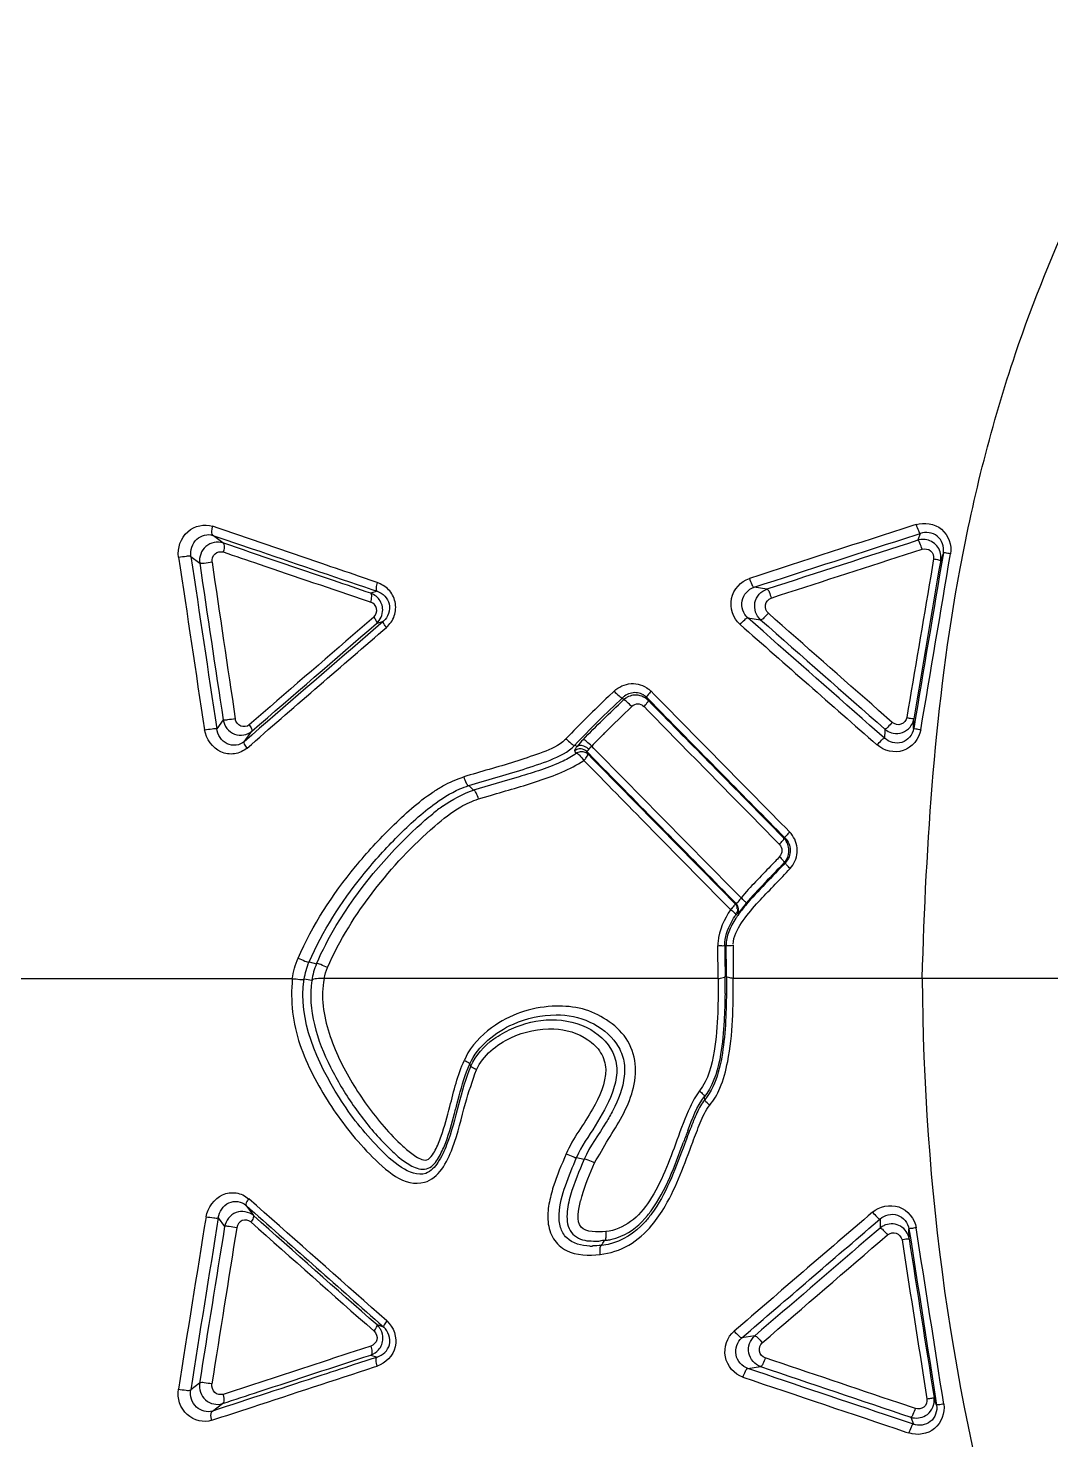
# Model space of a CAD drawing. Header units: millimetres. Extents: x 0 to 1173, y -4 to 841.
# Drawn here: x 353.63 to 362.77, y 709.37 to 721.99 of the extents above; entities that cross this region are included whole.
import ezdxf

# ---------------------------------------------------------------- set-up
doc = ezdxf.new("R2010")
doc.units = ezdxf.units.MM
doc.header["$LTSCALE"] = 65.395
doc.layers.get('0').update_dxf_attribs({"linetype": 'CONTINUOUS'})

msp = doc.modelspace()

# ---------------------------------------------------------------- linework, layer by layer
at = {"color": 7, "linetype": 'Continuous'}
for p, q in [((361.5646, 717.5516), (361.5376, 717.5429)), ((361.5646, 717.4596), (361.6031, 717.4721)), ((361.6031, 717.4721), (361.5805, 717.4104)), ((355.2861, 717.4505), (355.281, 717.4547)), ((355.369, 717.3869), (355.2861, 717.4505)), ((355.084, 717.2668), (355.1625, 717.2066)), ((361.4705, 717.2831), (361.6191, 717.3312)), ((361.7216, 717.2439), (361.6957, 717.0909)), ((361.8093, 717.2994), (361.7852, 717.2336)), ((356.7491, 717.0336), (356.5831, 717.0901)), ((356.7021, 716.9701), (356.7483, 716.9543)), ((360.2318, 716.9734), (360.1171, 716.9908)), ((356.6668, 716.866), (356.6908, 716.8578)), ((356.7483, 716.9543), (356.6909, 716.9368)), ((356.7177, 716.7237), (356.5933, 716.616)), ((360.0613, 716.7167), (360.1757, 716.6993)), ((356.8037, 716.686), (356.6648, 716.5659)), ((356.7433, 716.6676), (356.8037, 716.686)), ((356.799, 716.6032), (356.8312, 716.631)), ((358.866, 716.0616), (358.8165, 716.0143)), ((358.9409, 716.0016), (358.9479, 715.9876)), ((358.9696, 715.9984), (358.9502, 715.9829)), ((359.1618, 716.0001), (359.2948, 715.8648)), ((359.2243, 716.0324), (359.1974, 716.0597)), ((361.3527, 715.7815), (361.23, 715.8895)), ((355.3719, 715.804), (355.3145, 715.7253)), ((355.5602, 715.6091), (355.6285, 715.7027)), ((361.2839, 715.64), (361.1501, 715.7577)), ((361.2852, 715.709), (361.2839, 715.64)), ((361.2855, 715.7218), (361.2852, 715.709)), ((361.2855, 715.7218), (361.3032, 715.7087)), ((361.5437, 715.7262), (361.5454, 715.8137)), ((358.5144, 715.5778), (358.536, 715.5668)), ((358.6859, 715.5495), (358.6659, 715.5699)), ((358.5276, 715.5063), (358.516, 715.5258)), ((358.6213, 715.5215), (358.7663, 715.3737)), ((357.5668, 715.2162), (357.6099, 715.1748)), ((357.6547, 715.097), (357.7629, 715.1292)), ((360.3835, 714.7469), (360.2462, 714.8863)), ((360.3946, 714.7473), (360.3835, 714.7469)), ((360.3973, 714.7308), (360.3835, 714.747)), ((360.3866, 714.5273), (360.3941, 714.536)), ((360.3982, 714.5281), (360.3866, 714.5273)), ((359.7579, 714.2584), (359.9066, 714.1071)), ((359.9458, 714.1625), (359.9554, 714.1645)), ((359.9552, 714.0627), (359.9642, 714.0639)), ((359.7948, 713.6479), (359.7932, 713.7844)), ((359.8677, 713.7868), (359.8551, 713.7863)), ((356.1405, 713.6396), (356.2065, 713.623)), ((355.9898, 713.4891), (345.3664, 713.491)), ((359.7961, 713.4902), (356.2747, 713.4901)), ((359.8705, 713.5092), (359.8579, 713.5089)), ((361.6199, 713.491), (359.9294, 713.4909)), ((363.2009, 713.4912), (361.6199, 713.4912)), ((357.5593, 712.8253), (357.5276, 712.7604)), ((357.5855, 712.7076), (357.5768, 712.7275)), ((357.4608, 712.3629), (357.4813, 712.4416)), ((359.6939, 712.4631), (359.674, 712.4359)), ((359.6765, 712.4072), (359.674, 712.4359)), ((359.5162, 712.0646), (359.4829, 711.975)), ((358.5316, 711.8909), (358.5987, 711.8744)), ((355.5754, 711.4644), (355.6427, 711.3703)), ((355.3285, 711.3511), (355.3851, 711.272)), ((361.2199, 711.3205), (361.2431, 711.3404)), ((361.2431, 711.3404), (361.2436, 711.2719)), ((358.7769, 711.143), (358.78, 711.1478)), ((361.2437, 711.2591), (361.117, 711.1502)), ((361.2436, 711.2719), (361.2437, 711.259)), ((361.2616, 711.272), (361.2437, 711.2591)), ((361.5026, 711.1641), (361.5019, 711.2511)), ((358.8138, 711.1132), (358.7528, 711.1039)), ((356.8342, 710.4281), (356.6966, 710.5498)), ((356.8073, 710.3728), (356.747, 710.3923)), ((356.7638, 710.4113), (356.8073, 710.3728)), ((360.1229, 710.2946), (360.0085, 710.2782)), ((356.6925, 710.2035), (356.5424, 710.1546)), ((356.7486, 710.1053), (356.5829, 710.051)), ((356.6915, 710.1238), (356.7486, 710.1053)), ((356.7261, 710.0178), (356.7473, 710.0247)), ((360.0608, 710.0034), (360.1758, 710.0199)), ((361.6379, 709.8863), (361.6622, 709.7315)), ((355.1608, 709.872), (355.0816, 709.8126)), ((355.2763, 709.6221), (355.3656, 709.6893)), ((361.5588, 709.6454), (361.4118, 709.6949)), ((361.7491, 709.6754), (361.7257, 709.7418)), ((361.5411, 709.5048), (361.373, 709.5613)), ((361.5192, 709.5672), (361.5411, 709.5048)), ((361.4748, 709.4352), (361.501, 709.4263))]:
    msp.add_line(p, q, dxfattribs=at)
for centre, radius, start, end in [((361.6279, 717.2571), 0.1605, 97.48423, 107.17988), ((864.2297, 792.6309), 514.8029, 188.418808, 188.592636), ((860.8678, 792.111), 511.2914, 188.417346, 188.592012), ((803.4345, 783.0238), 452.9679, 188.35384, 188.532868), ((824.4141, 786.5166), 474.3426, 188.402019, 188.573322), ((356.6367, 716.7844), 0.1618, 60.55685, 70.42743), ((359.0348, 715.8981), 0.2292, 44.91282, 52.55223), ((359.0545, 715.8859), 0.1621, 125.49986, 134.46536), ((359.0616, 715.8616), 0.1649, 113.50914, 123.93296), ((361.3912, 715.84), 0.1565, 340.23735, 350.31276), ((359.1945, 715.0453), 0.8401, 136.15887, 141.62177), ((363.8513, 710.5943), 7.1865, 134.86295, 136.184), ((358.3577, 713.5872), 1.7708, 125.32013, 128.91775), ((360.2452, 714.6224), 0.2614, 34.5145, 43.42471), ((362.6951, 711.856), 3.4391, 137.146, 137.97323), ((360.8777, 713.4244), 1.1035, 145.18309, 146.70938), ((360.356, 713.7727), 0.5629, 175.0679, 178.89307), ((322.1989, 713.267), 37.6724, 0.36831, 0.79059), ((381.337, 713.4892), 21.4076, 179.19885, 179.63832), ((356.7323, 713.3937), 0.5736, 156.43257, 171.9272), ((341.0836, 713.4226), 18.7125, 0.20685, 0.69003), ((381.528, 713.488), 21.5987, 179.63821, 179.99261), ((350.2028, 713.4598), 9.6552, 359.38556, 0.29137), ((350.8933, 714.0432), 6.7789, 344.96429, 345.17164), ((346.1025, 715.3075), 11.7337, 345.19057, 345.46607), ((372.452, 707.2252), 13.826, 159.216, 159.67007), ((359.5947, 711.2459), 1.06, 163.27629, 165.92598), ((358.4103, 711.9911), 0.9761, 320.67825, 323.78155), ((784.6421, 641.6471), 435.0448, 170.778973, 170.984736), ((781.7428, 642.1312), 431.9959, 170.779598, 170.986257), ((361.3491, 711.1311), 0.1659, 109.93086, 121.83841), ((749.3322, 647.4842), 399.078, 170.802506, 171.006047), ((729.5594, 650.9682), 378.8938, 170.843615, 171.057505), ((358.7297, 711.6407), 0.4954, 275.82794, 279.06467), ((358.7279, 711.6524), 0.5073, 279.06422, 282.31613), ((358.7239, 711.669), 0.5243, 282.34841, 292.75704), ((358.6594, 711.7649), 0.6663, 269.18663, 271.16566), ((356.6399, 710.2731), 0.1603, 28.87955, 48.08354), ((361.5695, 709.7176), 0.1581, 359.17435, 8.82808)]:
    msp.add_arc(centre, radius, start, end, dxfattribs=at)
for points, knots in [([(361.9589, 717.157), (362.0801, 717.8083), (362.4855, 719.4161), (363.415, 721.3821), (364.5997, 722.974), (365.3106, 723.6716), (365.6986, 723.9765)], [0, 0, 0, 0, 0.2507344, 0.6257014, 0.8132046, 1, 1, 1, 1]), ([(354.9735, 717.2596), (354.9616, 717.3396), (355.0197, 717.5165), (355.2058, 717.562), (355.2765, 717.5363)], [0, 0, 0, 0, 0.5177399, 1, 1, 1, 1]), ([(355.084, 717.2669), (355.076, 717.3204), (355.1116, 717.4381), (355.2341, 717.4706), (355.2807, 717.4549)], [0, 0, 0, 0, 0.5237177, 1, 1, 1, 1]), ([(355.2765, 717.5363), (355.2736, 717.5274), (355.2676, 717.5024), (355.2646, 717.4637), (355.2807, 717.4549)], [0, 0, 0, 0, 0.3377725, 1, 1, 1, 1]), ([(356.5831, 717.0901), (356.4731, 717.1276), (356.0375, 717.2759), (355.602, 717.4246), (355.2764, 717.536)], [0, 0, 0, 0, 0.252372, 1, 1, 1, 1]), ([(361.5646, 717.5516), (361.6384, 717.5749), (361.824, 717.5465), (361.8868, 717.3659), (361.8732, 717.2891)], [0, 0, 0, 0, 0.4980923, 1, 1, 1, 1]), ([(361.5646, 717.5516), (361.5703, 717.533), (361.5819, 717.509), (361.5933, 717.4746), (361.6031, 717.4721)], [0, 0, 0, 0, 0.6571097, 1, 1, 1, 1]), ([(361.8093, 717.2994), (361.8182, 717.3512), (361.7762, 717.4724), (361.6515, 717.4886), (361.6031, 717.4721)], [0, 0, 0, 0, 0.5068757, 1, 1, 1, 1]), ([(355.369, 717.3869), (355.3206, 717.4038), (355.1956, 717.3785), (355.1547, 717.2593), (355.1625, 717.2066)], [0, 0, 0, 0, 0.4909508, 1, 1, 1, 1]), ([(355.2805, 717.4549), (355.3976, 717.4149), (355.8714, 717.253), (356.3453, 717.0914), (356.7021, 716.9701)], [0, 0, 0, 0, 0.247255, 1, 1, 1, 1]), ([(356.6908, 716.9369), (356.5796, 716.9747), (356.1389, 717.1245), (355.6983, 717.2746), (355.369, 717.3869)], [0, 0, 0, 0, 0.2525096, 1, 1, 1, 1]), ([(355.369, 717.3869), (355.3729, 717.3848), (355.3888, 717.3591), (355.3802, 717.3284), (355.3731, 717.3059)], [0, 0, 0, 0, 0.1588986, 1, 1, 1, 1]), ([(361.6191, 717.3312), (361.6134, 717.3498), (361.6019, 717.3737), (361.5904, 717.408), (361.5805, 717.4104)], [0, 0, 0, 0, 0.6566919, 1, 1, 1, 1]), ([(361.6191, 717.3312), (361.6442, 717.3371), (361.7061, 717.3304), (361.7243, 717.2697), (361.7216, 717.2439)], [0, 0, 0, 0, 0.4980647, 1, 1, 1, 1]), ([(361.7852, 717.2336), (361.7917, 717.2724), (361.7737, 717.3587), (361.6997, 717.4064), (361.6611, 717.4143)], [0, 0, 0, 0, 0.5002307, 1, 1, 1, 1]), ([(354.9735, 717.2596), (354.9964, 717.2645), (355.0312, 717.2662), (355.0728, 717.2748), (355.084, 717.2668)], [0, 0, 0, 0, 0.6315212, 1, 1, 1, 1]), ([(355.2727, 717.2139), (355.2499, 717.2091), (355.2151, 717.2073), (355.1738, 717.199), (355.1625, 717.2066)], [0, 0, 0, 0, 0.6298544, 1, 1, 1, 1]), ([(355.2727, 717.2139), (355.271, 717.2407), (355.2873, 717.3008), (355.3488, 717.3114), (355.3731, 717.3059)], [0, 0, 0, 0, 0.5182755, 1, 1, 1, 1]), ([(355.3731, 717.3059), (355.4797, 717.2696), (355.9109, 717.1228), (356.3422, 716.9762), (356.6668, 716.866)], [0, 0, 0, 0, 0.2473326, 1, 1, 1, 1]), ([(361.7216, 717.2439), (361.7367, 717.2414), (361.7578, 717.2405), (361.7791, 717.2323), (361.7852, 717.2335)], [0, 0, 0, 0, 0.7125971, 1, 1, 1, 1]), ([(361.8732, 717.2891), (361.8649, 717.2904), (361.8436, 717.2935), (361.8225, 717.2988), (361.8093, 717.2994)], [0, 0, 0, 0, 0.3877187, 1, 1, 1, 1]), ([(356.749, 717.0335), (356.7438, 717.0169), (356.7383, 716.9929), (356.74, 716.9592), (356.7483, 716.9543)], [0, 0, 0, 0, 0.6419681, 1, 1, 1, 1]), ([(356.8312, 716.631), (356.8614, 716.6596), (356.9144, 716.7298), (356.919, 716.861), (356.8604, 716.9775), (356.7856, 717.0168), (356.749, 717.0335)], [0, 0, 0, 0, 0.2519708, 0.5068171, 0.7564287, 1, 1, 1, 1]), ([(359.9917, 716.6584), (359.9312, 716.712), (359.8666, 716.8984), (359.9994, 717.0447), (360.076, 717.0695)], [0, 0, 0, 0, 0.5009261, 1, 1, 1, 1]), ([(360.0613, 716.7167), (360.0209, 716.7523), (359.9777, 716.8765), (360.0661, 716.9742), (360.1171, 716.9908)], [0, 0, 0, 0, 0.5010051, 1, 1, 1, 1]), ([(360.076, 717.0695), (360.0817, 717.0508), (360.093, 717.0267), (360.1069, 716.9925), (360.1171, 716.9908)], [0, 0, 0, 0, 0.6521757, 1, 1, 1, 1]), ([(360.1757, 716.6993), (360.1354, 716.7349), (360.0926, 716.8592), (360.1808, 716.9568), (360.2318, 716.9734)], [0, 0, 0, 0, 0.500805, 1, 1, 1, 1]), ([(360.2318, 716.9734), (360.2421, 716.9716), (360.2565, 716.9379), (360.2658, 716.9128), (360.2704, 716.8939)], [0, 0, 0, 0, 0.3492763, 1, 1, 1, 1]), ([(356.6908, 716.8578), (356.6961, 716.8743), (356.7015, 716.8984), (356.6993, 716.9319), (356.6909, 716.9368)], [0, 0, 0, 0, 0.6400334, 1, 1, 1, 1]), ([(356.7177, 716.7237), (356.738, 716.7412), (356.7609, 716.8031), (356.7156, 716.8493), (356.6908, 716.8578)], [0, 0, 0, 0, 0.5061296, 1, 1, 1, 1]), ([(356.7483, 716.9544), (356.7977, 716.9383), (356.8923, 716.8481), (356.8455, 716.7216), (356.8037, 716.686)], [0, 0, 0, 0, 0.4864915, 1, 1, 1, 1]), ([(360.2448, 716.7579), (360.225, 716.7754), (360.2035, 716.836), (360.2455, 716.8849), (360.2704, 716.8939)], [0, 0, 0, 0, 0.5000692, 1, 1, 1, 1]), ([(356.7177, 716.7237), (356.7261, 716.7126), (356.7359, 716.6972), (356.7475, 716.6734), (356.7434, 716.6677)], [0, 0, 0, 0, 0.6675189, 1, 1, 1, 1]), ([(359.9918, 716.6585), (360.0047, 716.6734), (360.0256, 716.6917), (360.0507, 716.718), (360.0613, 716.7167)], [0, 0, 0, 0, 0.6479336, 1, 1, 1, 1]), ([(360.2448, 716.7579), (360.2322, 716.7428), (360.2114, 716.7243), (360.1864, 716.6981), (360.1757, 716.6993)], [0, 0, 0, 0, 0.647053, 1, 1, 1, 1]), ([(356.831, 716.6307), (356.8218, 716.6413), (356.8115, 716.6563), (356.7995, 716.6805), (356.8037, 716.686)], [0, 0, 0, 0, 0.6708137, 1, 1, 1, 1]), ([(358.866, 716.0616), (358.9064, 716.0991), (359.0152, 716.1509), (359.1308, 716.1134), (359.1742, 716.0801)], [0, 0, 0, 0, 0.5019872, 1, 1, 1, 1]), ([(358.866, 716.0616), (358.8801, 716.0463), (358.9031, 716.0277), (358.9296, 716.0005), (358.9409, 716.0016)], [0, 0, 0, 0, 0.6457007, 1, 1, 1, 1]), ([(359.024, 715.9229), (359.0103, 715.9383), (358.9878, 715.957), (358.9614, 715.9842), (358.9502, 715.9829)], [0, 0, 0, 0, 0.645278, 1, 1, 1, 1]), ([(359.1597, 716.0022), (359.1348, 716.0279), (359.0636, 716.0618), (358.9892, 716.0385), (358.9603, 716.0179)], [0, 0, 0, 0, 0.5019687, 1, 1, 1, 1]), ([(359.1333, 715.9224), (359.1192, 715.9362), (359.0789, 715.9538), (359.0381, 715.9366), (359.024, 715.9229)], [0, 0, 0, 0, 0.499896, 1, 1, 1, 1]), ([(359.1335, 715.9226), (359.1442, 715.9339), (359.1553, 715.9491), (359.1745, 715.9733), (359.1704, 715.9794)], [0, 0, 0, 0, 0.6817214, 1, 1, 1, 1]), ([(359.1971, 716.0599), (359.1858, 716.049), (359.173, 716.0342), (359.1554, 716.0085), (359.1597, 716.0022)], [0, 0, 0, 0, 0.6737977, 1, 1, 1, 1]), ([(361.4824, 715.8259), (361.4771, 715.7997), (361.4361, 715.7476), (361.3733, 715.7648), (361.3527, 715.7815)], [0, 0, 0, 0, 0.5019368, 1, 1, 1, 1]), ([(361.4824, 715.8259), (361.4975, 715.8233), (361.5145, 715.8149), (361.5428, 715.8193), (361.5455, 715.8137)], [0, 0, 0, 0, 0.7119567, 1, 1, 1, 1]), ([(355.2059, 715.7152), (355.2286, 715.7196), (355.2636, 715.7217), (355.3024, 715.7309), (355.3145, 715.7253)], [0, 0, 0, 0, 0.6356209, 1, 1, 1, 1]), ([(355.5856, 715.5524), (355.5543, 715.5256), (355.4751, 715.4892), (355.3055, 715.5135), (355.2185, 715.6345), (355.2059, 715.7152)], [0, 0, 0, 0, 0.2517742, 0.5002111, 1, 1, 1, 1]), ([(355.5601, 715.6091), (355.5214, 715.5756), (355.3872, 715.5604), (355.3217, 715.6712), (355.3145, 715.7253)], [0, 0, 0, 0, 0.4838639, 1, 1, 1, 1]), ([(355.4805, 715.8139), (355.4577, 715.8095), (355.4228, 715.8077), (355.3836, 715.7981), (355.3718, 715.804)], [0, 0, 0, 0, 0.6378871, 1, 1, 1, 1]), ([(355.3719, 715.804), (355.3809, 715.7506), (355.4585, 715.6463), (355.5889, 715.6684), (355.6285, 715.7028)], [0, 0, 0, 0, 0.5078935, 1, 1, 1, 1]), ([(355.6056, 715.7596), (355.5859, 715.7428), (355.5196, 715.7335), (355.4855, 715.7874), (355.4805, 715.8139)], [0, 0, 0, 0, 0.4893464, 1, 1, 1, 1]), ([(355.6055, 715.7596), (355.6138, 715.7485), (355.6238, 715.733), (355.633, 715.7082), (355.6285, 715.7028)], [0, 0, 0, 0, 0.6625595, 1, 1, 1, 1]), ([(361.6073, 715.7142), (361.5938, 715.6348), (361.4675, 715.4797), (361.2762, 715.5276), (361.2161, 715.5804)], [0, 0, 0, 0, 0.5016273, 1, 1, 1, 1]), ([(361.5437, 715.7262), (361.5349, 715.6728), (361.4495, 715.5684), (361.3228, 715.6044), (361.2839, 715.64)], [0, 0, 0, 0, 0.5065401, 1, 1, 1, 1]), ([(361.3527, 715.7815), (361.34, 715.7664), (361.3192, 715.7481), (361.2959, 715.7213), (361.2855, 715.7218)], [0, 0, 0, 0, 0.6521025, 1, 1, 1, 1]), ([(361.6073, 715.7142), (361.5924, 715.7167), (361.5724, 715.723), (361.5488, 715.7223), (361.5438, 715.7262)], [0, 0, 0, 0, 0.7035451, 1, 1, 1, 1]), ([(355.5856, 715.5523), (355.5767, 715.5632), (355.5656, 715.5784), (355.5556, 715.6036), (355.5601, 715.6091)], [0, 0, 0, 0, 0.6619013, 1, 1, 1, 1]), ([(358.4071, 715.6076), (358.3474, 715.5593), (358.1982, 715.5024), (357.9028, 715.4025), (357.6732, 715.3406), (357.522, 715.2942)], [0, 0, 0, 0, 0.2448583, 0.4960097, 1, 1, 1, 1]), ([(357.5668, 715.2162), (357.7285, 715.2661), (357.9747, 715.3343), (358.2949, 715.4398), (358.4556, 715.5156), (358.5144, 715.5778)], [0, 0, 0, 0, 0.4978033, 0.7480551, 1, 1, 1, 1]), ([(358.4373, 715.6359), (358.4512, 715.6202), (358.4746, 715.6017), (358.503, 715.576), (358.5144, 715.5778)], [0, 0, 0, 0, 0.6440344, 1, 1, 1, 1]), ([(358.5146, 715.5283), (358.5122, 715.532), (358.5228, 715.5481), (358.5299, 715.5583), (358.536, 715.5668)], [0, 0, 0, 0, 0.2952811, 1, 1, 1, 1]), ([(358.6395, 715.5409), (358.6321, 715.5487), (358.6045, 715.5718), (358.5567, 715.5829), (358.536, 715.5668)], [0, 0, 0, 0, 0.2922696, 1, 1, 1, 1]), ([(358.6658, 715.5698), (358.6513, 715.5847), (358.6277, 715.6027), (358.6002, 715.6287), (358.5887, 715.6272)], [0, 0, 0, 0, 0.6427221, 1, 1, 1, 1]), ([(361.2161, 715.5804), (361.2291, 715.5952), (361.2501, 715.6135), (361.2733, 715.6404), (361.2839, 715.64)], [0, 0, 0, 0, 0.6510941, 1, 1, 1, 1]), ([(357.7629, 715.1292), (357.9051, 715.1716), (358.1904, 715.2509), (358.4724, 715.3591), (358.5965, 715.4415)], [0, 0, 0, 0, 0.4989821, 1, 1, 1, 1]), ([(358.6213, 715.5215), (358.6082, 715.5349), (358.5703, 715.5529), (358.5299, 715.5403), (358.5146, 715.5283)], [0, 0, 0, 0, 0.4907178, 1, 1, 1, 1]), ([(358.5277, 715.5064), (358.5389, 715.5076), (358.5642, 715.4787), (358.5845, 715.4581), (358.5965, 715.4415)], [0, 0, 0, 0, 0.3558946, 1, 1, 1, 1]), ([(358.5965, 715.4415), (358.6028, 715.4474), (358.6134, 715.4584), (358.625, 715.4782), (358.6318, 715.4851), (358.6318, 715.4988), (358.6331, 715.4974)], [0, 0, 0, 0, 0.3811256, 0.6982557, 0.9182809, 1, 1, 1, 1]), ([(358.6213, 715.5215), (358.6212, 715.524), (358.6314, 715.5289), (358.6355, 715.536), (358.6396, 715.5409)], [0, 0, 0, 0, 0.2797601, 1, 1, 1, 1]), ([(358.633, 715.4977), (358.6317, 715.5004), (358.6261, 715.5075), (358.6238, 715.5163), (358.6213, 715.5215)], [0, 0, 0, 0, 0.3446286, 1, 1, 1, 1]), ([(358.4099, 715.4361), (358.2839, 715.3768), (358.0144, 715.2933), (357.745, 715.2165), (357.6099, 715.1748)], [0, 0, 0, 0, 0.4962361, 1, 1, 1, 1]), ([(357.522, 715.2942), (357.5273, 715.275), (357.5379, 715.2497), (357.5562, 715.217), (357.5668, 715.2162)], [0, 0, 0, 0, 0.6513878, 1, 1, 1, 1]), ([(356.0412, 713.6729), (356.1696, 713.9689), (356.4403, 714.3793), (356.873, 714.8537), (357.1136, 715.0688), (357.2462, 715.1579)], [0, 0, 0, 0, 0.5018642, 0.751515, 1, 1, 1, 1]), ([(357.6547, 715.097), (357.6495, 715.1158), (357.639, 715.1411), (357.6208, 715.174), (357.6099, 715.1748)], [0, 0, 0, 0, 0.6409698, 1, 1, 1, 1]), ([(356.1404, 713.6395), (356.2599, 713.9153), (356.5083, 714.3001), (356.9068, 714.7479), (357.1274, 714.952), (357.2463, 715.0416)], [0, 0, 0, 0, 0.5012384, 0.7517675, 1, 1, 1, 1]), ([(356.2065, 713.623), (356.2576, 713.7406), (356.494, 714.1916), (356.8285, 714.5865), (357.1072, 714.8448)], [0, 0, 0, 0, 0.2521978, 1, 1, 1, 1]), ([(356.3057, 713.59), (356.4116, 713.8347), (356.6987, 714.2898), (357.0637, 714.681), (357.2638, 714.855)], [0, 0, 0, 0, 0.5013986, 1, 1, 1, 1]), ([(360.3439, 714.6909), (360.3549, 714.7023), (360.3658, 714.718), (360.3869, 714.7405), (360.3835, 714.7469)], [0, 0, 0, 0, 0.6839837, 1, 1, 1, 1]), ([(360.3439, 714.6909), (360.3573, 714.6764), (360.376, 714.6362), (360.358, 714.5963), (360.3454, 714.581)], [0, 0, 0, 0, 0.4996758, 1, 1, 1, 1]), ([(360.4349, 714.8023), (360.4237, 714.7912), (360.4125, 714.7762), (360.391, 714.7535), (360.3946, 714.7473)], [0, 0, 0, 0, 0.68611, 1, 1, 1, 1]), ([(360.3947, 714.7473), (360.4224, 714.7193), (360.458, 714.6387), (360.4251, 714.5569), (360.3982, 714.5281)], [0, 0, 0, 0, 0.4999314, 1, 1, 1, 1]), ([(360.4398, 714.4744), (360.4742, 714.514), (360.5241, 714.6167), (360.4904, 714.7272), (360.4606, 714.7705)], [0, 0, 0, 0, 0.4992687, 1, 1, 1, 1]), ([(360.3454, 714.581), (360.3567, 714.5701), (360.3676, 714.5551), (360.3899, 714.5336), (360.3866, 714.5273)], [0, 0, 0, 0, 0.6880813, 1, 1, 1, 1]), ([(360.4398, 714.4744), (360.4285, 714.4853), (360.4176, 714.5005), (360.3949, 714.5218), (360.3982, 714.5281)], [0, 0, 0, 0, 0.6887872, 1, 1, 1, 1]), ([(360.0015, 714.2132), (359.9926, 714.1999), (359.9821, 714.1871), (359.9609, 714.1607), (359.9554, 714.1645)], [0, 0, 0, 0, 0.7048408, 1, 1, 1, 1]), ([(360.0451, 714.162), (360.0481, 714.1683), (360.0247, 714.1884), (360.0132, 714.2028), (360.0015, 714.2132)], [0, 0, 0, 0, 0.3105937, 1, 1, 1, 1]), ([(359.8551, 713.7863), (359.8543, 713.859), (359.8894, 713.9575), (359.9408, 714.0411), (359.9552, 714.0627)], [0, 0, 0, 0, 0.7370306, 1, 1, 1, 1]), ([(359.9458, 714.1625), (359.9486, 714.1558), (359.9288, 714.1345), (359.92, 714.1141), (359.9059, 714.107)], [0, 0, 0, 0, 0.3147889, 1, 1, 1, 1]), ([(359.9059, 714.107), (359.9207, 714.1025), (359.9325, 714.0841), (359.9558, 714.0694), (359.9552, 714.0627)], [0, 0, 0, 0, 0.6946807, 1, 1, 1, 1]), ([(359.9295, 713.7976), (359.9321, 713.8659), (360.0031, 713.9981), (360.092, 714.1046), (360.1404, 714.1584)], [0, 0, 0, 0, 0.4858029, 1, 1, 1, 1]), ([(360.0451, 714.162), (360.0356, 714.1506), (360.0087, 714.119), (359.9853, 714.0843), (359.9664, 714.0655)], [0, 0, 0, 0, 0.3576205, 1, 1, 1, 1]), ([(356.0412, 713.6729), (356.0613, 713.6631), (356.0928, 713.6532), (356.1285, 713.6354), (356.1405, 713.6396)], [0, 0, 0, 0, 0.6386252, 1, 1, 1, 1]), ([(359.7932, 713.7844), (359.8013, 713.7848), (359.8218, 713.7866), (359.8428, 713.7837), (359.8551, 713.7863)], [0, 0, 0, 0, 0.3928153, 1, 1, 1, 1]), ([(359.8677, 713.7868), (359.8693, 713.7871), (359.8901, 713.7863), (359.9107, 713.7877), (359.9297, 713.7886)], [0, 0, 0, 0, 0.0803516, 1, 1, 1, 1]), ([(356.3057, 713.59), (356.2856, 713.5998), (356.2543, 713.6096), (356.2184, 713.6274), (356.2065, 713.623)], [0, 0, 0, 0, 0.6385434, 1, 1, 1, 1]), ([(355.9898, 713.4893), (355.9823, 713.3903), (355.979, 713.1902), (356.0733, 712.8054), (356.3117, 712.3616), (356.638, 711.9379), (356.9945, 711.6203), (357.1712, 711.6691)], [0, 0, 0, 0, 0.1287662, 0.2568642, 0.5107505, 0.7623803, 1, 1, 1, 1]), ([(355.9898, 713.4893), (356.0125, 713.4872), (356.0464, 713.4872), (356.0855, 713.4784), (356.0966, 713.485)], [0, 0, 0, 0, 0.6371618, 1, 1, 1, 1]), ([(357.1825, 711.7484), (357.1125, 711.7235), (356.9347, 711.8012), (356.7587, 711.9794), (356.5687, 712.1893), (356.2559, 712.6431), (356.0383, 713.1207), (356.0966, 713.485)], [0, 0, 0, 0, 0.1028397, 0.2286211, 0.3584257, 0.4894621, 1, 1, 1, 1]), ([(356.1644, 713.4743), (356.1239, 713.2128), (356.2553, 712.8017), (356.5273, 712.3536), (356.6916, 712.1435), (356.7826, 712.0481)], [0, 0, 0, 0, 0.5000542, 0.7507709, 1, 1, 1, 1]), ([(356.2747, 713.4901), (356.2514, 713.491), (356.2173, 713.4906), (356.1719, 713.4865), (356.1645, 713.4742)], [0, 0, 0, 0, 0.6176927, 1, 1, 1, 1]), ([(356.2747, 713.4901), (356.2422, 713.3299), (356.2962, 712.9906), (356.4777, 712.6258), (356.6564, 712.3539), (356.8062, 712.1635), (356.9465, 712.0173), (357.0662, 711.9143), (357.1379, 711.8704), (357.1771, 711.8667)], [0, 0, 0, 0, 0.2522088, 0.5036128, 0.6287918, 0.7534587, 0.8776127, 0.9393155, 1, 1, 1, 1]), ([(359.8705, 713.5091), (359.8713, 713.3155), (359.8672, 712.946), (359.79, 712.5507), (359.6765, 712.4072)], [0, 0, 0, 0, 0.5140754, 1, 1, 1, 1]), ([(359.7962, 713.4902), (359.811, 713.4927), (359.8278, 713.4979), (359.857, 713.5022), (359.8579, 713.5089)], [0, 0, 0, 0, 0.6898353, 1, 1, 1, 1]), ([(359.8118, 712.5103), (359.8437, 712.5865), (359.9294, 712.9086), (359.9308, 713.2426), (359.9311, 713.4906)], [0, 0, 0, 0, 0.2499053, 1, 1, 1, 1]), ([(359.9311, 713.4908), (359.9166, 713.4934), (359.9002, 713.4987), (359.8714, 713.5026), (359.8705, 713.5092)], [0, 0, 0, 0, 0.6912023, 1, 1, 1, 1]), ([(361.6199, 713.4913), (361.6328, 711.6272), (361.9973, 708.7995), (363.3895, 705.3274), (364.3843, 703.7412), (364.9418, 703.0005)], [0, 0, 0, 0, 0.5004731, 0.7511163, 1, 1, 1, 1]), ([(358.6922, 711.8428), (358.7327, 711.9127), (358.8125, 712.0539), (358.9858, 712.3219), (359.102, 712.6497), (358.9902, 712.9679), (358.8053, 713.131), (358.5861, 713.2326), (358.426, 713.2459), (358.3471, 713.2442)], [0, 0, 0, 0, 0.1260038, 0.2521404, 0.5025131, 0.6286079, 0.7538828, 0.8769895, 1, 1, 1, 1]), ([(357.9496, 713.0411), (358.0604, 713.0905), (358.3023, 713.1512), (358.5526, 713.095), (358.6574, 713.034)], [0, 0, 0, 0, 0.5003206, 1, 1, 1, 1]), ([(358.348, 713.166), (358.4511, 713.1655), (358.6591, 713.1256), (358.8708, 712.96), (358.9601, 712.7723), (358.9656, 712.5589), (358.904, 712.4075), (358.8549, 712.3116)], [0, 0, 0, 0, 0.2490317, 0.4956022, 0.6169441, 0.7395135, 1, 1, 1, 1]), ([(358.3284, 713.0412), (358.4349, 713.0361), (358.5986, 712.9871), (358.7554, 712.8375), (358.7903, 712.731), (358.7909, 712.6793)], [0, 0, 0, 0, 0.502822, 0.7561097, 1, 1, 1, 1]), ([(358.6574, 713.034), (358.7504, 712.9798), (358.8781, 712.8491), (358.8987, 712.6244), (358.8366, 712.4109), (358.7024, 712.1709), (358.5744, 711.9914), (358.5316, 711.8909)], [0, 0, 0, 0, 0.2464466, 0.3730837, 0.4995408, 0.7499442, 1, 1, 1, 1]), ([(357.5276, 712.7604), (357.54, 712.7542), (357.5527, 712.7447), (357.578, 712.7334), (357.5768, 712.7275)], [0, 0, 0, 0, 0.6979386, 1, 1, 1, 1]), ([(357.6354, 712.6748), (357.6228, 712.681), (357.6101, 712.6907), (357.5843, 712.7017), (357.5855, 712.7076)], [0, 0, 0, 0, 0.6986648, 1, 1, 1, 1]), ([(359.6301, 712.4853), (359.6418, 712.4754), (359.6536, 712.4617), (359.6768, 712.4422), (359.674, 712.4359)], [0, 0, 0, 0, 0.689407, 1, 1, 1, 1]), ([(356.7826, 712.0481), (356.8132, 712.0161), (356.8755, 711.9536), (356.9721, 711.8623), (357.0678, 711.806), (357.1541, 711.7779), (357.2451, 711.8042), (357.3099, 711.9034), (357.3822, 712.0656), (357.4168, 712.1975), (357.4401, 712.2846)], [0, 0, 0, 0, 0.124086, 0.2481436, 0.3712234, 0.4341981, 0.4961535, 0.6211629, 0.7470398, 1, 1, 1, 1]), ([(357.1712, 711.6691), (357.2985, 711.7042), (357.4485, 711.9924), (357.5005, 712.2422), (357.5379, 712.3759)], [0, 0, 0, 0, 0.4875994, 1, 1, 1, 1]), ([(357.1771, 711.8667), (357.1981, 711.8647), (357.2364, 711.9008), (357.2802, 711.9743), (357.3402, 712.1255), (357.3745, 712.2571), (357.3977, 712.3456)], [0, 0, 0, 0, 0.1169393, 0.241648, 0.4934856, 1, 1, 1, 1]), ([(357.4749, 712.361), (357.4437, 712.2408), (357.3991, 712.0616), (357.3055, 711.8522), (357.2286, 711.7648), (357.1825, 711.7484)], [0, 0, 0, 0, 0.536366, 0.7887733, 1, 1, 1, 1]), ([(358.8549, 712.3116), (358.8363, 712.2754), (358.7534, 712.1282), (358.6492, 711.9923), (358.5987, 711.8744)], [0, 0, 0, 0, 0.2408682, 1, 1, 1, 1]), ([(359.5689, 712.0273), (359.5907, 712.0854), (359.6331, 712.1986), (359.684, 712.3113), (359.7209, 712.358)], [0, 0, 0, 0, 0.5105469, 1, 1, 1, 1]), ([(359.7209, 712.3579), (359.709, 712.3677), (359.6973, 712.3815), (359.6736, 712.4008), (359.6764, 712.4071)], [0, 0, 0, 0, 0.6900846, 1, 1, 1, 1]), ([(358.4379, 711.9226), (358.3958, 711.8259), (358.3336, 711.6796), (358.2799, 711.4747), (358.2654, 711.315), (358.311, 711.1574), (358.4728, 711.0117), (358.6405, 711.0126), (358.7413, 711.0234)], [0, 0, 0, 0, 0.2526753, 0.3792901, 0.5065296, 0.6329413, 0.7573201, 1, 1, 1, 1]), ([(358.4379, 711.9226), (358.4572, 711.9136), (358.4873, 711.9043), (358.5202, 711.8879), (358.5316, 711.8909)], [0, 0, 0, 0, 0.6446295, 1, 1, 1, 1]), ([(359.2038, 711.2848), (359.2485, 711.3381), (359.4039, 711.5694), (359.4961, 711.8333), (359.5689, 712.0273)], [0, 0, 0, 0, 0.2513909, 1, 1, 1, 1]), ([(358.65, 711.0987), (358.5766, 711.0998), (358.4542, 711.1301), (358.3776, 711.2666), (358.3688, 711.4319), (358.4266, 711.6443), (358.496, 711.8076), (358.5316, 711.8909)], [0, 0, 0, 0, 0.2246891, 0.3353935, 0.4559964, 0.7226087, 1, 1, 1, 1]), ([(358.5987, 711.8744), (358.5537, 711.7692), (358.486, 711.6092), (358.4355, 711.3892), (358.45, 711.2643), (358.4848, 711.2201)], [0, 0, 0, 0, 0.5016291, 0.7531719, 1, 1, 1, 1]), ([(358.6922, 711.8428), (358.6729, 711.8517), (358.6428, 711.861), (358.61, 711.8775), (358.5987, 711.8744)], [0, 0, 0, 0, 0.6447771, 1, 1, 1, 1]), ([(355.2193, 711.3604), (355.2338, 711.4409), (355.3196, 711.562), (355.4897, 711.5854), (355.5692, 711.5486), (355.5999, 711.5209)], [0, 0, 0, 0, 0.4998324, 0.7474827, 1, 1, 1, 1]), ([(355.3285, 711.3511), (355.3363, 711.4051), (355.4029, 711.5152), (355.537, 711.4983), (355.5754, 711.4644)], [0, 0, 0, 0, 0.5158915, 1, 1, 1, 1]), ([(355.6427, 711.3703), (355.6036, 711.4051), (355.4734, 711.4287), (355.3947, 711.3253), (355.3851, 711.272)], [0, 0, 0, 0, 0.4920935, 1, 1, 1, 1]), ([(355.5999, 711.5209), (355.5914, 711.5098), (355.5813, 711.4945), (355.571, 711.4699), (355.5754, 711.4644)], [0, 0, 0, 0, 0.6640478, 1, 1, 1, 1]), ([(358.7917, 711.2282), (358.7172, 711.2209), (358.5053, 711.2174), (358.5475, 711.4276), (358.5665, 711.5037)], [0, 0, 0, 0, 0.4881287, 1, 1, 1, 1]), ([(359.1814, 711.5024), (359.1355, 711.4328), (359.0307, 711.303), (358.8711, 711.236), (358.7917, 711.2282)], [0, 0, 0, 0, 0.5110967, 1, 1, 1, 1]), ([(361.1756, 711.4009), (361.1884, 711.3858), (361.2095, 711.3671), (361.2325, 711.3404), (361.2431, 711.3404)], [0, 0, 0, 0, 0.6512823, 1, 1, 1, 1]), ([(361.1757, 711.4008), (361.2366, 711.4527), (361.4278, 711.4982), (361.5539, 711.3422), (361.5656, 711.2626)], [0, 0, 0, 0, 0.4986956, 1, 1, 1, 1]), ([(355.2193, 711.3604), (355.2422, 711.3564), (355.2775, 711.3544), (355.3162, 711.3458), (355.3285, 711.3511)], [0, 0, 0, 0, 0.6350733, 1, 1, 1, 1]), ([(355.4936, 711.2614), (355.4709, 711.2661), (355.4362, 711.2683), (355.3969, 711.2781), (355.3851, 711.272)], [0, 0, 0, 0, 0.635986, 1, 1, 1, 1]), ([(355.6192, 711.3142), (355.6, 711.3316), (355.5338, 711.3412), (355.4979, 711.2881), (355.4936, 711.2614)], [0, 0, 0, 0, 0.4893404, 1, 1, 1, 1]), ([(355.6427, 711.3703), (355.6472, 711.3649), (355.6375, 711.3404), (355.6275, 711.3252), (355.6192, 711.3142)], [0, 0, 0, 0, 0.335831, 1, 1, 1, 1]), ([(358.7413, 711.0234), (358.8309, 711.0324), (359.0091, 711.0908), (359.1455, 711.2154), (359.2038, 711.2848)], [0, 0, 0, 0, 0.4986046, 1, 1, 1, 1]), ([(361.2431, 711.3404), (361.2829, 711.3758), (361.4107, 711.4099), (361.4937, 711.3043), (361.502, 711.2513)], [0, 0, 0, 0, 0.4984152, 1, 1, 1, 1]), ([(361.5027, 711.164), (361.4957, 711.2083), (361.4384, 711.2952), (361.3348, 711.3023), (361.2926, 711.287)], [0, 0, 0, 0, 0.4995378, 1, 1, 1, 1]), ([(358.4848, 711.2201), (358.5013, 711.199), (358.5442, 711.1642), (358.6224, 711.1424), (358.6888, 711.1444), (358.7402, 711.1393), (358.7688, 711.1551), (358.7802, 711.1483)], [0, 0, 0, 0, 0.2526105, 0.5031118, 0.7520183, 0.8741886, 1, 1, 1, 1]), ([(358.7917, 711.2282), (358.7934, 711.2103), (358.793, 711.186), (358.7889, 711.1516), (358.78, 711.1478)], [0, 0, 0, 0, 0.652267, 1, 1, 1, 1]), ([(361.2437, 711.2591), (361.2542, 711.2594), (361.2772, 711.2323), (361.2978, 711.2137), (361.3103, 711.1985)], [0, 0, 0, 0, 0.3478348, 1, 1, 1, 1]), ([(361.3103, 711.1985), (361.3316, 711.2144), (361.3944, 711.2318), (361.4338, 711.1787), (361.4396, 711.1526)], [0, 0, 0, 0, 0.4985312, 1, 1, 1, 1]), ([(361.5027, 711.1641), (361.4979, 711.1599), (361.474, 711.1615), (361.4545, 711.155), (361.4396, 711.1526)], [0, 0, 0, 0, 0.2941639, 1, 1, 1, 1]), ([(361.5656, 711.2626), (361.5505, 711.2604), (361.5317, 711.2531), (361.506, 711.2561), (361.502, 711.2513)], [0, 0, 0, 0, 0.7083118, 1, 1, 1, 1]), ([(358.7413, 711.0234), (358.7396, 711.0413), (358.74, 711.0656), (358.744, 711.1001), (358.7528, 711.1039)], [0, 0, 0, 0, 0.6526058, 1, 1, 1, 1]), ([(356.7209, 710.3372), (356.7294, 710.3482), (356.7392, 710.3632), (356.751, 710.3868), (356.747, 710.3923)], [0, 0, 0, 0, 0.6696658, 1, 1, 1, 1]), ([(356.8345, 710.4286), (356.8952, 710.3749), (356.9617, 710.1868), (356.8225, 710.0495), (356.7475, 710.0248)], [0, 0, 0, 0, 0.5064261, 1, 1, 1, 1]), ([(356.8345, 710.4286), (356.8258, 710.4174), (356.816, 710.4024), (356.8032, 710.3783), (356.8073, 710.3728)], [0, 0, 0, 0, 0.6730363, 1, 1, 1, 1]), ([(356.7209, 710.3372), (356.7395, 710.3179), (356.7639, 710.2572), (356.7166, 710.2135), (356.6925, 710.2035)], [0, 0, 0, 0, 0.5075087, 1, 1, 1, 1]), ([(356.7486, 710.1053), (356.7981, 710.1206), (356.8938, 710.2094), (356.8488, 710.3367), (356.8074, 710.3728)], [0, 0, 0, 0, 0.4851781, 1, 1, 1, 1]), ([(360.0182, 709.9257), (359.942, 709.9513), (359.8115, 710.0993), (359.8782, 710.2846), (359.9393, 710.3372)], [0, 0, 0, 0, 0.4989753, 1, 1, 1, 1]), ([(359.9393, 710.3372), (359.9523, 710.3223), (359.973, 710.3037), (359.9978, 710.277), (360.0085, 710.2782)], [0, 0, 0, 0, 0.647861, 1, 1, 1, 1]), ([(360.0608, 710.0034), (360.01, 710.0205), (359.923, 710.1195), (359.9677, 710.243), (360.0085, 710.2782)], [0, 0, 0, 0, 0.4989091, 1, 1, 1, 1]), ([(360.1758, 710.0199), (360.125, 710.037), (360.0379, 710.1357), (360.0822, 710.2594), (360.1229, 710.2946)], [0, 0, 0, 0, 0.4991316, 1, 1, 1, 1]), ([(360.123, 710.2946), (360.1337, 710.2956), (360.159, 710.2697), (360.1781, 710.2492), (360.1897, 710.2333)], [0, 0, 0, 0, 0.3541643, 1, 1, 1, 1]), ([(356.5424, 710.1546), (356.4438, 710.1224), (356.0532, 709.9948), (355.6626, 709.8671), (355.3707, 709.7715)], [0, 0, 0, 0, 0.2523967, 1, 1, 1, 1]), ([(356.6925, 710.2035), (356.6976, 710.1868), (356.7029, 710.1624), (356.7001, 710.1287), (356.6915, 710.1238)], [0, 0, 0, 0, 0.6385392, 1, 1, 1, 1]), ([(360.2179, 710.0977), (360.1929, 710.1062), (360.1499, 710.1542), (360.1702, 710.2153), (360.1897, 710.2333)], [0, 0, 0, 0, 0.4981183, 1, 1, 1, 1]), ([(355.2703, 709.5398), (355.3902, 709.5793), (355.8754, 709.7389), (356.3607, 709.8981), (356.7261, 710.0178)], [0, 0, 0, 0, 0.2471669, 1, 1, 1, 1]), ([(356.5829, 710.051), (356.4729, 710.015), (356.0373, 709.8723), (355.6017, 709.7292), (355.2763, 709.6221)], [0, 0, 0, 0, 0.2525017, 1, 1, 1, 1]), ([(355.3657, 709.6894), (355.4749, 709.7253), (355.9167, 709.8703), (356.3586, 710.0149), (356.6913, 710.1237)], [0, 0, 0, 0, 0.2472513, 1, 1, 1, 1]), ([(356.7475, 710.0248), (356.7427, 710.0418), (356.7378, 710.0663), (356.7401, 710.1004), (356.7486, 710.1053)], [0, 0, 0, 0, 0.640883, 1, 1, 1, 1]), ([(360.2179, 710.0977), (360.212, 710.0792), (360.2005, 710.0552), (360.1861, 710.0215), (360.1758, 710.0199)], [0, 0, 0, 0, 0.6511045, 1, 1, 1, 1]), ([(360.0182, 709.9257), (360.0242, 709.9442), (360.036, 709.9682), (360.0505, 710.0017), (360.0608, 710.0034)], [0, 0, 0, 0, 0.651354, 1, 1, 1, 1]), ([(355.2705, 709.5398), (355.1994, 709.516), (355.0157, 709.5616), (354.9586, 709.7386), (354.9716, 709.8178)], [0, 0, 0, 0, 0.4826984, 1, 1, 1, 1]), ([(354.9716, 709.8178), (354.9945, 709.8136), (355.029, 709.8122), (355.0706, 709.8044), (355.0816, 709.8124)], [0, 0, 0, 0, 0.6310711, 1, 1, 1, 1]), ([(355.2763, 709.6221), (355.2294, 709.6071), (355.1079, 709.6413), (355.0731, 709.759), (355.0816, 709.8124)], [0, 0, 0, 0, 0.4761381, 1, 1, 1, 1]), ([(355.1609, 709.872), (355.1524, 709.8195), (355.1922, 709.6998), (355.3169, 709.673), (355.3656, 709.6894)], [0, 0, 0, 0, 0.5089023, 1, 1, 1, 1]), ([(355.2711, 709.8646), (355.2484, 709.8698), (355.2138, 709.8719), (355.1719, 709.8802), (355.1609, 709.872)], [0, 0, 0, 0, 0.6290683, 1, 1, 1, 1]), ([(355.3707, 709.7715), (355.3462, 709.7661), (355.2849, 709.7775), (355.2687, 709.8378), (355.2711, 709.8646)], [0, 0, 0, 0, 0.4824833, 1, 1, 1, 1]), ([(355.3707, 709.7715), (355.3734, 709.7624), (355.3791, 709.7372), (355.3819, 709.6981), (355.3656, 709.6894)], [0, 0, 0, 0, 0.3374373, 1, 1, 1, 1]), ([(361.8131, 709.6852), (361.8246, 709.6079), (361.7614, 709.4288), (361.5743, 709.401), (361.5013, 709.4263)], [0, 0, 0, 0, 0.5026619, 1, 1, 1, 1]), ([(361.5588, 709.6454), (361.5529, 709.627), (361.5411, 709.6034), (361.529, 709.5694), (361.5192, 709.5672)], [0, 0, 0, 0, 0.6570464, 1, 1, 1, 1]), ([(361.7491, 709.6752), (361.7574, 709.6233), (361.7142, 709.5025), (361.5893, 709.4879), (361.5411, 709.5048)], [0, 0, 0, 0, 0.5071509, 1, 1, 1, 1]), ([(361.6622, 709.7315), (361.6654, 709.7058), (361.6452, 709.6455), (361.5836, 709.6388), (361.5588, 709.6454)], [0, 0, 0, 0, 0.5025214, 1, 1, 1, 1]), ([(361.6622, 709.7315), (361.6704, 709.7328), (361.6915, 709.7367), (361.7132, 709.738), (361.7257, 709.7418)], [0, 0, 0, 0, 0.38732, 1, 1, 1, 1]), ([(361.8131, 709.6852), (361.7979, 709.6829), (361.7772, 709.6776), (361.7547, 709.6779), (361.7491, 709.6752)], [0, 0, 0, 0, 0.7129041, 1, 1, 1, 1]), ([(355.2705, 709.5399), (355.2679, 709.549), (355.2628, 709.5744), (355.26, 709.6132), (355.2763, 709.6221)], [0, 0, 0, 0, 0.3373696, 1, 1, 1, 1]), ([(361.5013, 709.4263), (361.5074, 709.4447), (361.5193, 709.4684), (361.5313, 709.5024), (361.5411, 709.5048)], [0, 0, 0, 0, 0.6567194, 1, 1, 1, 1])]:
    msp.add_open_spline(points, degree=3, knots=knots, dxfattribs=at)
for points in [[(361.5376, 717.5429), (361.0504, 717.3853), (360.5631, 717.2275), (360.076, 717.0695)], [(360.1171, 716.9908), (360.5995, 717.1472), (361.082, 717.3035), (361.5646, 717.4596)], [(361.5805, 717.4104), (361.1309, 717.2649), (360.6813, 717.1192), (360.2318, 716.9734)], [(361.6611, 717.4143), (361.6434, 717.418), (361.6249, 717.4186), (361.607, 717.4162)], [(360.2704, 716.894), (360.6704, 717.0239), (361.0704, 717.1536), (361.4705, 717.2831)], [(361.8093, 717.2995), (361.7203, 716.7751), (361.6319, 716.2507), (361.5438, 715.7262)], [(361.7852, 717.2336), (361.7049, 716.7603), (361.625, 716.287), (361.5455, 715.8137)], [(361.6073, 715.7143), (361.6956, 716.2393), (361.7841, 716.7642), (361.8732, 717.2891)], [(361.6957, 717.0909), (361.6243, 716.6693), (361.5533, 716.2476), (361.4824, 715.8259)], [(361.6199, 713.4912), (361.6566, 714.7178), (361.7342, 715.9506), (361.9589, 717.157)], [(356.7591, 716.8904), (356.747, 716.9043), (356.7323, 716.9163), (356.7162, 716.9253)], [(356.7876, 716.8429), (356.781, 716.8602), (356.7712, 716.8765), (356.7591, 716.8904)], [(356.7979, 716.7897), (356.7976, 716.8078), (356.794, 716.8261), (356.7876, 716.8429)], [(356.7433, 716.6676), (356.7768, 716.697), (356.7986, 716.7451), (356.7979, 716.7897)], [(361.1501, 715.7577), (360.787, 716.0772), (360.424, 716.3968), (360.0613, 716.7167)], [(361.23, 715.8895), (360.9014, 716.1788), (360.573, 716.4682), (360.2448, 716.7579)], [(355.586, 715.5526), (355.99, 715.9032), (356.3944, 716.2533), (356.799, 716.6032)], [(356.5933, 716.616), (356.2638, 716.3308), (355.9346, 716.0453), (355.6056, 715.7596)], [(355.6285, 715.7027), (355.9998, 716.0247), (356.3715, 716.3463), (356.7433, 716.6676)], [(359.9916, 716.6587), (360.3994, 716.299), (360.8075, 715.9396), (361.2158, 715.5805)], [(360.1757, 716.6993), (360.5454, 716.3732), (360.9154, 716.0474), (361.2855, 715.7218)], [(356.6648, 716.5659), (356.2964, 716.2473), (355.9281, 715.9284), (355.5601, 715.6091)], [(358.8165, 716.0143), (358.6878, 715.8913), (358.5601, 715.7669), (358.4388, 715.6365)], [(358.5144, 715.5778), (358.651, 715.7245), (358.7958, 715.8634), (358.9409, 716.0016)], [(358.5887, 715.6272), (358.7058, 715.7492), (358.8278, 715.8663), (358.9501, 715.9829)], [(359.0483, 716.0256), (359.0304, 716.0244), (359.0124, 716.0199), (358.9959, 716.0127)], [(359.1704, 715.9794), (359.14, 716.0105), (359.0918, 716.0286), (359.0483, 716.0256)], [(359.1597, 716.0022), (359.1627, 715.9944), (359.1667, 715.9869), (359.1704, 715.9794)], [(360.2462, 714.8863), (359.8874, 715.2504), (359.5287, 715.6148), (359.1704, 715.9794)], [(360.435, 714.8021), (360.0312, 715.2119), (359.6276, 715.6219), (359.2243, 716.0324)], [(358.7819, 715.688), (358.8615, 715.7674), (358.9427, 715.8452), (359.024, 715.9229)], [(359.1335, 715.9226), (359.5367, 715.5118), (359.9402, 715.1013), (360.344, 714.6911)], [(359.2948, 715.8648), (359.6611, 715.492), (360.0278, 715.1196), (360.3946, 714.7473)], [(361.3032, 715.7087), (361.3208, 715.6975), (361.3408, 715.6895), (361.3613, 715.6857)], [(361.4431, 715.692), (361.4692, 715.7012), (361.4935, 715.7181), (361.5113, 715.7393)], [(361.5113, 715.7393), (361.523, 715.7534), (361.5323, 715.7699), (361.5385, 715.7871)], [(358.4383, 715.6369), (358.4287, 715.6264), (358.4182, 715.6166), (358.4071, 715.6076)], [(358.6395, 715.5409), (358.6479, 715.5509), (358.6567, 715.5605), (358.6658, 715.5698)], [(361.3613, 715.6857), (361.3881, 715.6807), (361.4173, 715.6829), (361.4431, 715.692)], [(358.5277, 715.5064), (358.4918, 715.4781), (358.4513, 715.4555), (358.4099, 715.4361)], [(358.5277, 715.5064), (358.539, 715.5148), (358.5531, 715.5202), (358.5671, 715.5219)], [(358.5671, 715.5219), (358.5796, 715.5233), (358.5927, 715.5208), (358.6043, 715.516)], [(358.5965, 715.4415), (358.9833, 715.0468), (359.3705, 714.6525), (359.7579, 714.2584)], [(358.6043, 715.516), (358.6148, 715.5116), (358.6252, 715.5058), (358.6331, 715.4975)], [(359.9459, 714.1624), (359.5079, 714.6071), (359.0702, 715.0521), (358.633, 715.4975)], [(360.0006, 714.2122), (359.562, 714.6577), (359.1237, 715.1033), (358.6859, 715.5495)], [(358.7663, 715.3737), (359.1624, 714.9703), (359.5588, 714.5673), (359.9554, 714.1645)], [(357.2462, 715.1579), (357.2752, 715.1775), (357.305, 715.1959), (357.3355, 715.213)], [(357.3355, 715.213), (357.3947, 715.2461), (357.4572, 715.2743), (357.522, 715.2942)], [(357.4869, 715.1864), (357.513, 715.1977), (357.5397, 715.2078), (357.5668, 715.2162)], [(357.2463, 715.0416), (357.3211, 715.0979), (357.401, 715.1491), (357.4869, 715.1864)], [(357.3339, 715.0321), (357.4185, 715.0918), (357.5108, 715.1445), (357.6099, 715.1748)], [(357.4963, 715.0265), (357.5464, 715.0554), (357.5995, 715.0799), (357.6547, 715.097)], [(357.1072, 714.8448), (357.152, 714.8862), (357.1978, 714.9267), (357.2453, 714.965)], [(357.2638, 714.855), (357.3365, 714.9182), (357.4129, 714.9784), (357.4963, 715.0265)], [(360.4233, 714.6777), (360.418, 714.6967), (360.409, 714.715), (360.3973, 714.7308)], [(360.3454, 714.581), (360.3191, 714.5526), (360.2923, 714.5245), (360.2655, 714.4966)], [(360.394, 714.536), (360.4138, 714.5608), (360.4264, 714.5929), (360.4286, 714.6245)], [(360.4286, 714.6245), (360.4299, 714.6423), (360.428, 714.6606), (360.4233, 714.6777)], [(360.2655, 714.4966), (360.1759, 714.4036), (360.0847, 714.3119), (360.0014, 714.2133)], [(360.3982, 714.5281), (360.2798, 714.4), (360.1527, 714.2797), (360.0414, 714.1454)], [(360.3866, 714.5273), (360.2731, 714.4053), (360.1522, 714.2898), (360.0451, 714.162)], [(360.1739, 714.195), (360.2613, 714.2893), (360.3525, 714.38), (360.4398, 714.4744)], [(359.9064, 714.1069), (359.8504, 714.0213), (359.804, 713.9229), (359.7952, 713.8211)], [(359.9458, 714.1625), (359.9566, 714.1513), (359.968, 714.1321), (359.9609, 714.1182)], [(359.968, 714.1145), (359.9696, 714.0986), (359.9665, 714.0761), (359.9521, 714.0692)], [(359.9554, 714.1645), (359.9788, 714.1403), (359.9831, 714.0918), (359.9642, 714.0639)], [(360.0414, 714.1454), (360.017, 714.116), (359.9935, 714.0858), (359.9717, 714.0544)], [(359.9553, 714.0301), (359.9301, 713.9916), (359.9071, 713.9511), (359.891, 713.9081)], [(359.891, 713.9081), (359.8766, 713.8695), (359.8672, 713.828), (359.8677, 713.7868)], [(355.9898, 713.4893), (355.9991, 713.5522), (356.0159, 713.6146), (356.0412, 713.6729)], [(359.8551, 713.7863), (359.8561, 713.6938), (359.8575, 713.6013), (359.8579, 713.5088)], [(356.0966, 713.485), (356.105, 713.5379), (356.1193, 713.5904), (356.1405, 713.6396)], [(356.2747, 713.4901), (356.2817, 713.5242), (356.2913, 713.5582), (356.3057, 713.59)], [(356.1644, 713.4743), (356.1419, 713.4787), (356.1194, 713.4834), (356.0966, 713.485)], [(359.7962, 713.4902), (359.797, 713.3886), (359.7962, 713.287), (359.7921, 713.1855)], [(359.8575, 713.3562), (359.8565, 713.2751), (359.8543, 713.1939), (359.8498, 713.1128)], [(358.3471, 713.2442), (358.1582, 713.2403), (357.9629, 713.1806), (357.8061, 713.0753)], [(359.7921, 713.1855), (359.7875, 713.0701), (359.7794, 712.9544), (359.761, 712.8404)], [(357.8061, 713.0753), (357.7089, 713.01), (357.6187, 712.9262), (357.5594, 712.8252)], [(357.5768, 712.7275), (357.6491, 712.8879), (357.8047, 713.0134), (357.9657, 713.0841)], [(357.9442, 712.9614), (358.0626, 713.017), (358.1977, 713.0475), (358.3284, 713.0412)], [(357.9657, 713.0841), (358.0851, 713.1364), (358.2177, 713.1666), (358.348, 713.166)], [(359.8498, 713.1128), (359.8443, 713.0124), (359.8357, 712.9118), (359.8185, 712.8127)], [(357.5855, 712.7076), (357.629, 712.8046), (357.7056, 712.8885), (357.7917, 712.9509)], [(357.6354, 712.6748), (357.6931, 712.8028), (357.817, 712.9018), (357.9442, 712.9614)], [(357.7917, 712.9509), (357.8407, 712.9865), (357.8942, 713.0164), (357.9496, 713.0411)], [(359.761, 712.8404), (359.7409, 712.7158), (359.706, 712.586), (359.6301, 712.4852)], [(359.8185, 712.8127), (359.7975, 712.6908), (359.7634, 712.5654), (359.6939, 712.4631)], [(357.3977, 712.3456), (357.4344, 712.4857), (357.468, 712.6283), (357.5276, 712.7604)], [(357.5854, 712.7075), (357.5357, 712.597), (357.5052, 712.4784), (357.4749, 712.361)], [(357.4813, 712.4416), (357.5071, 712.5388), (357.5355, 712.6359), (357.5768, 712.7275)], [(357.5379, 712.3759), (357.5661, 712.4768), (357.6009, 712.5758), (357.6354, 712.6748)], [(358.7909, 712.6793), (358.7924, 712.5542), (358.7348, 712.4318), (358.6736, 712.3227)], [(359.5257, 712.1313), (359.5659, 712.2369), (359.6039, 712.3473), (359.674, 712.4359)], [(359.6301, 712.4852), (359.5956, 712.4415), (359.5683, 712.3921), (359.5447, 712.3416)], [(359.7209, 712.358), (359.76, 712.4023), (359.789, 712.4557), (359.8118, 712.5103)], [(358.6736, 712.3227), (358.5978, 712.1877), (358.4988, 712.0649), (358.4379, 711.9226)], [(359.5447, 712.3416), (359.4996, 712.2454), (359.4644, 712.1448), (359.4276, 712.0451)], [(359.6065, 712.2894), (359.596, 712.2669), (359.5864, 712.244), (359.577, 712.221)], [(359.639, 712.3518), (359.6271, 712.3316), (359.6164, 712.3107), (359.6065, 712.2894)], [(359.6764, 712.407), (359.6626, 712.3896), (359.6502, 712.371), (359.639, 712.3518)], [(359.577, 712.221), (359.5557, 712.1693), (359.5358, 712.117), (359.5162, 712.0646)], [(359.4276, 712.0451), (359.3587, 711.8588), (359.291, 711.668), (359.1814, 711.5024)], [(359.1977, 711.4144), (359.3316, 711.597), (359.4083, 711.8166), (359.4872, 712.0287)], [(359.4829, 711.975), (359.4073, 711.7715), (359.3299, 711.5627), (359.2018, 711.3875)], [(358.5795, 711.5509), (358.6094, 711.6508), (358.6513, 711.7468), (358.6922, 711.8428)], [(355.5776, 711.4624), (355.9727, 711.1117), (356.3681, 710.7614), (356.7638, 710.4113)], [(356.6966, 710.5498), (356.3309, 710.8734), (355.9655, 711.1973), (355.6003, 711.5214)], [(361.1754, 711.4007), (360.7631, 711.0464), (360.3509, 710.6918), (359.9391, 710.337)], [(355.6192, 711.3141), (355.9861, 710.9882), (356.3534, 710.6626), (356.7208, 710.3372)], [(356.747, 710.3923), (356.3787, 710.7181), (356.0105, 711.044), (355.6427, 711.3703)], [(359.139, 711.3101), (359.0541, 711.2161), (358.9376, 711.14), (358.8138, 711.1134)], [(358.9268, 711.1855), (359.02, 711.2246), (359.1013, 711.2944), (359.1653, 711.3726)], [(359.2018, 711.3875), (359.1822, 711.3607), (359.1613, 711.3347), (359.139, 711.3101)], [(360.0085, 710.2782), (360.4121, 710.6259), (360.8159, 710.9733), (361.2199, 711.3205)], [(361.117, 711.1502), (360.7855, 710.8652), (360.4541, 710.58), (360.123, 710.2946)], [(360.1897, 710.2333), (360.563, 710.5553), (360.9366, 710.877), (361.3103, 711.1985)], [(361.4396, 711.1526), (361.5055, 710.7305), (361.5715, 710.3084), (361.6379, 709.8863)], [(361.502, 711.2511), (361.584, 710.7258), (361.6663, 710.2006), (361.7491, 709.6754)], [(361.5027, 711.1641), (361.5768, 710.6899), (361.6511, 710.2158), (361.7257, 709.7418)], [(361.8131, 709.6851), (361.7303, 710.2108), (361.6479, 710.7366), (361.5657, 711.2624)], [(358.7528, 711.1039), (358.7263, 711.1013), (358.6996, 711.0993), (358.673, 711.0988)], [(358.7528, 711.1039), (358.761, 711.1168), (358.7684, 711.1302), (358.7769, 711.143)], [(356.761, 710.1704), (356.7847, 710.1974), (356.7994, 710.2348), (356.8001, 710.2707)], [(356.8001, 710.2707), (356.8007, 710.2979), (356.7937, 710.3261), (356.7806, 710.35)], [(356.6914, 710.1238), (356.7179, 710.1328), (356.7426, 710.1494), (356.761, 710.1704)], [(360.1759, 710.0199), (360.6236, 709.8688), (361.0713, 709.7179), (361.5192, 709.5672)], [(361.4118, 709.6949), (361.0137, 709.829), (360.6158, 709.9632), (360.2178, 710.0977)], [(360.0178, 709.9259), (360.5034, 709.7621), (360.9891, 709.5985), (361.4748, 709.4352)], [(361.373, 709.5613), (360.9356, 709.7085), (360.4981, 709.8559), (360.0608, 710.0034)], [(361.6498, 709.5814), (361.6729, 709.5949), (361.693, 709.6151), (361.7065, 709.6382)], [(361.7065, 709.6382), (361.7198, 709.6613), (361.7272, 709.6887), (361.7276, 709.7153)], [(361.5192, 709.5672), (361.5609, 709.5538), (361.612, 709.5592), (361.6498, 709.5814)]]:
    msp.add_open_spline(points, degree=3, dxfattribs=at)

doc.saveas('drawing.dxf')
